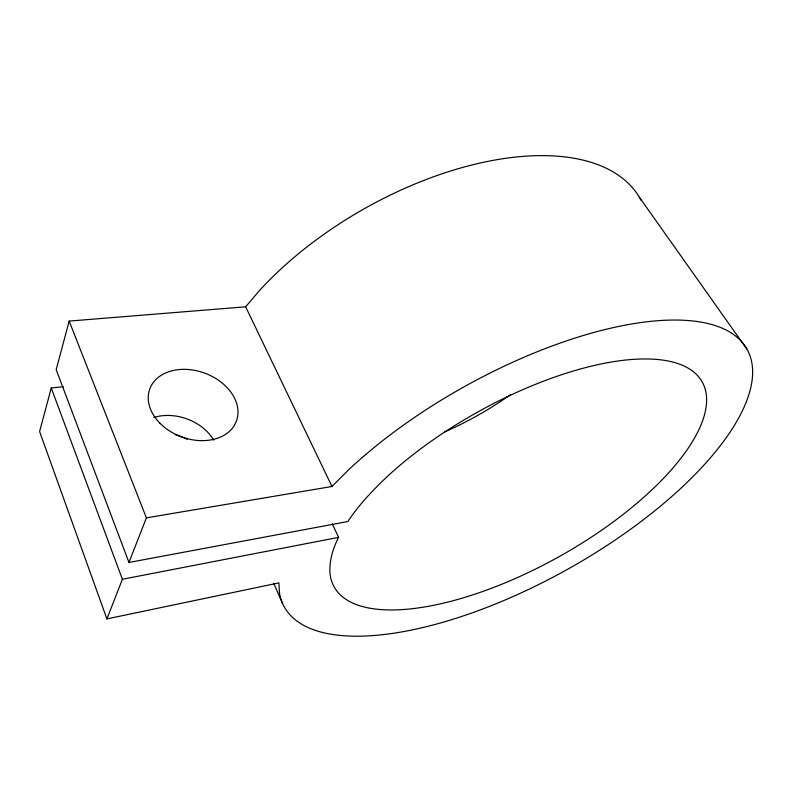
<?xml version="1.0" encoding="UTF-8"?>
<svg xmlns="http://www.w3.org/2000/svg" width="792" height="792" viewBox="0 0 792 792"><rect width="100%" height="100%" fill="white"/><g stroke="black" fill="none" stroke-linecap="round" stroke-linejoin="round"><path stroke-width="1.19" d="M63.538 386.664L51.262 387.991L39.6 431.561L106.9 618.908L278.893 582.892L279.507 593.307A264.795 104.92 -29.1 0 0 589.05 556.776A264.795 104.92 -29.1 0 0 717.433 326.324A264.795 104.92 -29.1 0 0 347.965 470.428L331.977 486.486L146.401 517.869L128.967 562.459L347.896 521.512C358.944 504.593 373.111 489.981 387.704 476.111A210.632 82.992 -29.1 0 1 681.229 364.795A210.632 82.992 -29.1 0 1 570.864 549.896A210.632 82.992 -29.1 0 1 329.947 572.982C329.294 560.568 332.907 548.282 338.63 537.362L332.303 523.987M640.976 200.138A245.965 127.294 -29.6 0 0 476.537 163.865A245.965 127.294 -29.6 0 0 259.588 290.417L245.659 306.801L69.171 321.087L56.182 369.617L128.967 562.459M106.9 618.908L122.394 579.259L51.262 387.991M122.394 579.259L338.63 537.362M639.263 197.099L746.698 348.886M245.659 306.801L331.977 486.486M273.735 583.268L282.586 603.603M69.171 321.087L146.401 517.869M510.454 394.723A195.802 100.841 -29.6 0 1 444.757 431.868M153.836 417.463A44.411 33.729 19.6 0 1 213.741 440.124M175.349 434.739A43.738 33.63 19.3 0 1 187.051 439.273M159.756 423.017A46.213 33.927 20.5 0 0 235.798 422.641A46.213 33.927 20.5 0 0 183.774 369.339A46.213 33.927 20.5 0 0 159.756 423.017"/></g></svg>
